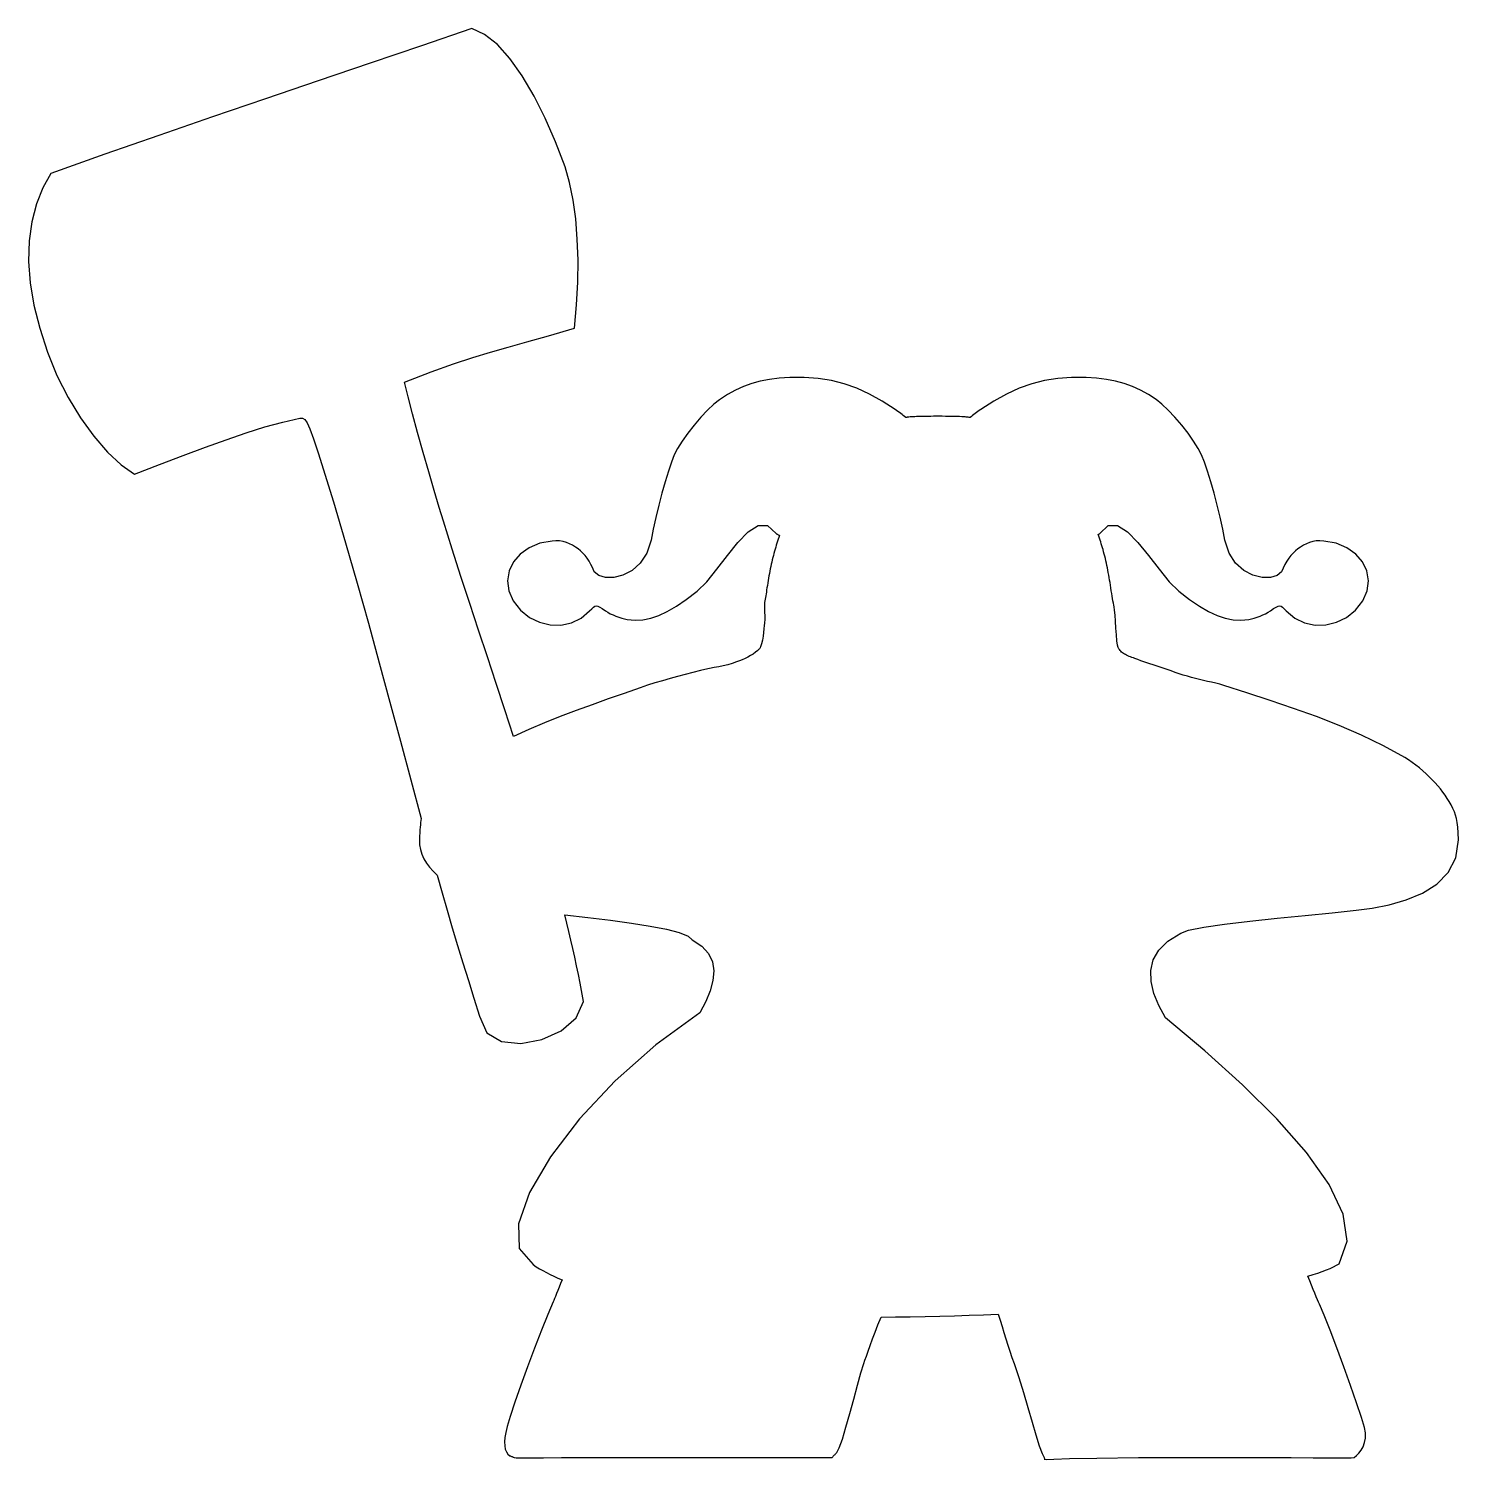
# Model space of a CAD drawing. Extents: x -63 to 169, y 0 to 232.
import ezdxf

# ---------------------------------------------------------------- set-up
doc = ezdxf.new("R2010")
doc.units = 0
doc.layers.get('0').update_dxf_attribs({"linetype": 'CONTINUOUS'})

msp = doc.modelspace()

# ---------------------------------------------------------------- linework, layer by layer
at = {"color": 7}
msp.add_lwpolyline([(8.547282, 231.664944), (0.384863, 228.88802), (-7.919933, 226.067501), (-16.348682, 223.20259), (-24.882963, 220.292485), (-33.504352, 217.336394), (-42.19443, 214.333516), (-50.934768, 211.283053), (-59.706949, 208.184208), (-61.005193, 205.855858), (-62.033883, 203.23652), (-62.774674, 200.356097), (-63.209226, 197.244496), (-63.319197, 193.931623), (-63.086245, 190.447387), (-62.49203, 186.821693), (-61.51821, 183.084448), (-60.282114, 179.206706), (-58.724464, 175.44211), (-56.908348, 171.865484), (-54.896856, 168.551654), (-52.75308, 165.575444), (-50.540108, 163.011678), (-48.321031, 160.93518), (-46.158938, 159.420776), (-42.081773, 160.972758), (-38.252445, 162.429649), (-34.650344, 163.779824), (-31.254864, 165.011656), (-28.045397, 166.113521), (-25.001333, 167.073794), (-22.102066, 167.88085), (-19.326986, 168.523063), (-18.911061, 168.480985), (-18.545097, 168.279674), (-18.166047, 167.762376), (-17.710865, 166.772339), (-17.116504, 165.152809), (-16.319918, 162.747033), (-15.258062, 159.398259), (-13.867887, 154.949731), (-11.901965, 148.295977), (-10.021319, 141.73018), (-8.209975, 135.241644), (-6.451956, 128.819664), (-4.731286, 122.453546), (-3.03199, 116.132589), (-1.338091, 109.846091), (0.366386, 103.583356), (0.309318, 103.276921), (0.259986, 102.94552), (0.217294, 102.583805), (0.180148, 102.18643), (0.147452, 101.74805), (0.118111, 101.263323), (0.09103, 100.726901), (0.065112, 100.133438), (0.095474, 99.333481), (0.230898, 98.556212), (0.465594, 97.802258), (0.793769, 97.072244), (1.209629, 96.36679), (1.707384, 95.686528), (2.281239, 95.032081), (2.925403, 94.404072), (3.736365, 91.562764), (4.558938, 88.719919), (5.394722, 85.874535), (6.245317, 83.02561), (7.112324, 80.172139), (7.997344, 77.313129), (8.901977, 74.447567), (9.827824, 71.574459), (10.977694, 68.865443), (13.367598, 67.424329), (16.504651, 67.099254), (19.895969, 67.73835), (23.048668, 69.189759), (25.469864, 71.30161), (26.666672, 73.922046), (26.146208, 76.899198), (25.853216, 78.313201), (25.554537, 79.718088), (25.250335, 81.114188), (24.940776, 82.501833), (24.626028, 83.881357), (24.306255, 85.253087), (23.981625, 86.617355), (23.652303, 87.97449), (27.39944, 87.556742), (31.029545, 87.115105), (34.434227, 86.649047), (37.505098, 86.158038), (40.133757, 85.64155), (42.211818, 85.099054), (43.630884, 84.530017), (44.282569, 83.933911), (45.858785, 82.902737), (46.942158, 81.713528), (47.576346, 80.3808), (47.804996, 78.919075), (47.671762, 77.342876), (47.220296, 75.666719), (46.494248, 73.905126), (45.537273, 72.072619), (38.395979, 66.909871), (31.798406, 61.064505), (26.009991, 54.886675), (21.296168, 48.726527), (17.922374, 42.934218), (16.154043, 37.859893), (16.256611, 33.853705), (18.495512, 31.265807), (18.993205, 30.931318), (19.517642, 30.604542), (20.068355, 30.285415), (20.644874, 29.973876), (21.24673, 29.669864), (21.873452, 29.373322), (22.524571, 29.084185), (23.199618, 28.802393), (22.955272, 28.183504), (22.72293, 27.598431), (22.505557, 27.05477), (22.306118, 26.560132), (22.127578, 26.122111), (21.9729, 25.748316), (21.84505, 25.446342), (21.746993, 25.223798), (20.87157, 23.199397), (19.835213, 20.639363), (18.710153, 17.739445), (17.568619, 14.6954), (16.48284, 11.702976), (15.525046, 8.957934), (14.767467, 6.65602), (14.282332, 4.992992), (14.068882, 4.058002), (13.932185, 3.230854), (13.872692, 2.50698), (13.89085, 1.88182), (13.987107, 1.350806), (14.161914, 0.909376), (14.415719, 0.552963), (14.748971, 0.277003), (14.830943, 0.242379), (14.912915, 0.207756), (14.994887, 0.173133), (15.076858, 0.138509), (15.15883, 0.103886), (15.240802, 0.069263), (15.322774, 0.034639), (15.404745, 0.000016), (15.729592, -0.041704), (16.582745, -0.060568), (18.041319, -0.061891), (20.182429, -0.051176), (23.083191, -0.03374), (26.820718, -0.014928), (31.472127, -0.000138), (37.114531, 0.005286), (40.850027, 0.004757), (44.585523, 0.004228), (48.321019, 0.003699), (52.056512, 0.00317), (55.792008, 0.002641), (59.527504, 0.002111), (63.263, 0.001582), (66.998496, 0.001053), (67.09313, 0.100272), (67.187761, 0.199491), (67.282392, 0.298709), (67.377025, 0.397928), (67.471656, 0.497147), (67.566289, 0.596366), (67.66092, 0.695584), (67.755554, 0.794803), (68.147412, 1.542852), (68.649232, 2.975779), (69.22827, 4.902057), (69.851779, 7.13015), (70.487014, 9.46853), (71.101237, 11.725669), (71.661695, 13.710034), (72.135649, 15.230097), (72.312647, 15.747294), (72.545073, 16.422375), (72.82972, 17.237141), (73.163386, 18.173388), (73.542862, 19.212917), (73.964944, 20.337523), (74.426427, 21.529008), (74.924109, 22.769171), (77.297365, 22.782003), (79.676036, 22.809099), (82.05759, 22.850118), (84.439491, 22.904723), (86.819201, 22.97258), (89.194188, 23.053358), (91.561916, 23.146721), (93.91985, 23.25234), (94.235043, 22.250961), (94.545476, 21.24638), (94.854388, 20.239998), (95.165009, 19.233216), (95.480567, 18.227432), (95.804298, 17.22405), (96.139432, 16.224467), (96.489201, 15.230089), (97.268084, 12.943893), (98.024549, 10.518627), (98.746131, 8.078478), (99.420358, 5.747634), (100.03476, 3.650282), (100.57687, 1.910609), (101.034216, 0.652801), (101.39433, 0.001045), (101.449596, -0.2046), (101.402526, -0.301077), (101.739442, -0.313513), (102.946651, -0.266996), (105.510468, -0.186656), (109.917207, -0.097599), (116.653179, -0.024942), (126.2047, 0.006199), (132.010439, 0.000828), (137.087748, -0.013936), (141.426103, -0.032747), (145.014977, -0.05021), (147.843847, -0.060926), (149.902183, -0.059603), (151.179465, -0.040738), (151.665163, 0.000979), (152.047639, 0.289422), (152.433785, 0.678759), (152.79677, 1.164029), (153.109777, 1.740281), (153.345979, 2.402557), (153.478554, 3.145901), (153.48067, 3.965361), (153.325519, 4.85598), (152.835349, 6.497783), (152.059744, 8.835033), (151.080849, 11.642889), (149.980817, 14.696509), (148.841794, 17.771052), (147.74593, 20.641678), (146.775372, 23.083544), (146.012269, 24.871812), (145.87681, 25.177636), (145.705116, 25.579372), (145.501416, 26.066419), (145.269943, 26.628185), (145.014922, 27.254078), (144.740586, 27.933499), (144.451163, 28.655857), (144.150885, 29.410554), (144.983431, 29.655603), (145.762216, 29.902063), (146.485637, 30.149752), (147.152094, 30.398503), (147.759982, 30.64814), (148.307701, 30.898486), (148.793643, 31.149369), (149.216209, 31.400612), (150.527423, 35.091531), (149.889631, 39.420882), (147.587148, 44.25397), (143.90428, 49.456105), (139.125334, 54.892591), (133.534622, 60.428735), (127.416452, 65.929846), (121.055136, 71.261229), (119.974207, 73.279474), (119.178912, 75.246066), (118.725517, 77.144414), (118.670282, 78.957935), (119.069478, 80.670035), (119.979364, 82.264134), (121.45621, 83.723639), (123.556277, 85.031964), (124.801782, 85.508317), (127.25984, 85.992182), (130.654267, 86.477745), (134.708888, 86.959183), (139.147522, 87.430681), (143.693989, 87.886421), (148.072108, 88.320581), (152.005703, 88.727346), (154.58329, 89.0744), (157.34106, 89.609909), (160.116293, 90.393763), (162.746273, 91.485855), (165.068275, 92.946074), (166.91958, 94.834313), (168.137465, 97.210457), (168.559214, 100.134401), (168.506059, 101.270162), (168.443884, 102.196892), (168.363525, 102.958387), (168.255813, 103.598451), (168.111578, 104.160881), (167.921655, 104.689476), (167.676876, 105.228035), (167.368073, 105.820361), (167.069808, 106.345527), (166.74785, 106.865319), (166.402386, 107.379558), (166.033599, 107.888056), (165.64168, 108.390627), (165.226813, 108.887088), (164.789184, 109.377252), (164.328981, 109.86094), (163.843746, 110.344286), (163.332537, 110.829807), (162.797811, 111.311878), (162.242025, 111.784873), (161.667635, 112.243172), (161.077099, 112.681147), (160.472875, 113.09318), (159.85742, 113.47364), (156.396799, 115.371195), (152.844858, 117.092288), (149.217368, 118.662852), (145.530092, 120.108824), (141.7988, 121.456135), (138.039256, 122.730715), (134.267232, 123.958503), (130.498488, 125.165432), (129.852968, 125.357715), (129.201244, 125.527771), (128.545144, 125.682229), (127.8865, 125.827727), (127.227148, 125.970887), (126.568915, 126.118347), (125.91364, 126.276738), (125.263149, 126.452691), (124.604297, 126.649356), (123.948619, 126.856344), (123.295432, 127.071408), (122.644049, 127.292293), (121.99378, 127.51675), (121.343939, 127.742524), (120.69384, 127.967364), (120.042795, 128.189019), (119.544013, 128.355008), (119.044417, 128.518767), (118.544587, 128.681895), (118.045099, 128.845987), (117.546534, 129.012643), (117.049471, 129.183461), (116.554486, 129.360038), (116.06216, 129.543977), (115.845207, 129.626267), (115.622259, 129.710267), (115.397397, 129.796156), (115.174708, 129.884112), (114.958274, 129.974314), (114.752176, 130.066944), (114.560499, 130.162184), (114.387327, 130.260212), (114.22982, 130.362344), (114.08204, 130.470394), (113.943446, 130.5853), (113.813493, 130.707993), (113.691644, 130.839406), (113.577358, 130.980471), (113.47009, 131.13212), (113.3693, 131.295291), (113.274457, 131.675542), (113.185012, 132.404025), (113.100428, 133.370061), (113.020166, 134.46297), (112.943691, 135.572069), (112.870465, 136.586682), (112.799951, 137.396125), (112.731614, 137.889721), (112.664915, 138.198627), (112.599304, 138.528409), (112.534235, 138.879995), (112.469179, 139.254317), (112.403597, 139.652304), (112.336949, 140.074883), (112.268699, 140.522986), (112.198312, 140.99754), (112.1345, 141.423496), (112.068912, 141.843702), (112.001486, 142.258277), (111.932152, 142.667329), (111.860855, 143.070972), (111.787525, 143.469318), (111.712103, 143.862481), (111.634522, 144.250572), (111.554742, 144.6337), (111.472706, 145.011977), (111.388362, 145.385521), (111.301655, 145.754448), (111.212536, 146.118873), (111.12095, 146.478915), (111.026848, 146.834688), (110.930172, 147.18631), (110.839267, 147.504747), (110.746001, 147.819769), (110.65037, 148.131499), (110.552363, 148.44006), (110.451975, 148.745576), (110.349192, 149.048168), (110.244012, 149.34796), (110.136422, 149.645075), (110.170691, 149.665016), (110.205182, 149.685463), (110.239914, 149.706424), (110.274892, 149.727908), (110.310134, 149.749921), (110.345647, 149.772472), (110.381445, 149.79557), (110.417542, 149.819223), (111.780469, 151.111845), (113.291248, 151.09847), (114.909696, 150.08006), (116.595629, 148.357576), (118.308867, 146.231981), (120.009222, 144.004238), (121.656515, 141.975308), (123.210559, 140.446154), (124.973269, 139.11026), (126.577541, 138.017269), (128.053386, 137.155105), (129.430818, 136.511702), (130.739847, 136.074978), (132.010484, 135.832861), (133.272745, 135.773279), (134.556638, 135.884158), (134.987343, 135.964388), (135.443868, 136.080132), (135.914469, 136.22678), (136.387402, 136.399728), (136.850917, 136.594366), (137.293277, 136.806091), (137.70273, 137.030293), (138.067535, 137.262367), (138.590148, 137.620685), (138.995407, 137.876558), (139.313389, 138.029908), (139.574165, 138.080663), (139.807813, 138.028741), (140.044401, 137.874071), (140.314009, 137.61657), (140.646704, 137.256168), (142.031501, 136.07886), (143.613733, 135.315793), (145.31815, 134.957098), (147.069499, 134.992891), (148.792534, 135.4133), (150.412001, 136.208447), (151.852649, 137.36846), (153.039231, 138.883459), (153.754974, 140.517226), (153.95823, 142.156841), (153.690358, 143.738842), (152.992715, 145.199767), (151.906659, 146.476155), (150.473551, 147.504546), (148.734746, 148.221477), (146.731605, 148.563487), (146.101034, 148.621493), (145.50829, 148.598178), (144.949072, 148.503382), (144.419088, 148.346943), (143.914038, 148.138702), (143.429623, 147.888496), (142.961543, 147.606165), (142.505508, 147.301548), (142.122764, 146.986937), (141.751397, 146.633554), (141.393795, 146.239299), (141.052344, 145.802068), (140.729439, 145.31976), (140.427459, 144.790275), (140.1488, 144.211509), (139.895845, 143.581362), (139.175687, 142.980468), (138.073051, 142.67395), (136.717607, 142.692574), (135.23902, 143.067109), (133.766958, 143.828322), (132.431087, 145.00698), (131.361075, 146.633852), (130.686589, 148.739703), (130.339201, 150.518096), (129.916836, 152.426621), (129.439279, 154.392772), (128.926321, 156.344044), (128.397752, 158.207932), (127.873364, 159.911929), (127.372942, 161.38353), (126.916276, 162.550229), (126.380156, 163.594907), (125.626308, 164.792572), (124.708818, 166.077393), (123.681769, 167.383538), (122.599239, 168.645176), (121.515318, 169.796473), (120.484083, 170.771599), (119.559621, 171.504721), (118.277937, 172.333758), (116.998907, 173.040189), (115.701075, 173.630769), (114.362985, 174.11225), (112.963183, 174.491389), (111.480207, 174.774937), (109.892606, 174.96965), (108.178918, 175.082281), (105.828199, 175.098341), (103.591927, 174.941069), (101.443513, 174.6024), (99.356358, 174.074269), (97.303871, 173.348613), (95.25946, 172.417367), (93.19653, 171.272468), (91.088489, 169.905851), (90.861489, 169.747028), (90.638181, 169.587326), (90.418508, 169.426886), (90.20242, 169.265851), (89.989862, 169.104362), (89.78078, 168.942561), (89.575122, 168.78059), (89.372832, 168.618591), (89.213611, 168.636396), (89.051956, 168.653151), (88.887671, 168.668866), (88.720563, 168.683555), (88.550431, 168.697229), (88.377081, 168.7099), (88.200318, 168.72158), (88.019944, 168.732279), (87.628445, 168.751853), (87.219328, 168.767825), (86.791123, 168.780501), (86.342353, 168.790187), (85.871553, 168.796228), (85.377234, 168.800851), (84.857931, 168.803401), (84.312167, 168.804183), (83.848337, 168.803961), (83.409666, 168.803195), (82.994939, 168.801738), (82.60294, 168.799439), (82.232455, 168.796151), (81.882271, 168.791725), (81.551169, 168.786011), (81.237937, 168.778861), (80.941365, 168.770128), (80.660227, 168.759668), (80.393315, 168.747341), (80.139416, 168.733005), (79.897325, 168.716521), (79.665827, 168.697748), (79.44372, 168.676545), (79.229789, 168.652771), (79.193334, 168.648308), (79.157248, 168.64369), (79.121468, 168.638939), (79.085935, 168.63408), (79.050586, 168.629135), (79.015365, 168.624126), (78.980207, 168.619078), (78.945052, 168.614013), (78.742249, 168.776467), (78.536004, 168.938892), (78.326284, 169.101147), (78.113051, 169.26309), (77.896265, 169.424577), (77.675891, 169.585468), (77.451892, 169.74562), (77.224226, 169.904891), (75.116185, 171.271507), (73.053255, 172.416406), (71.008843, 173.347652), (68.956357, 174.073308), (66.869202, 174.601439), (64.720787, 174.940108), (62.484516, 175.09738), (60.133796, 175.08132), (58.420132, 174.968689), (56.83259, 174.773976), (55.349698, 174.490427), (53.949989, 174.111289), (52.611996, 173.629807), (51.314247, 173.039227), (50.035275, 172.332797), (48.753612, 171.503761), (47.829126, 170.770639), (46.797833, 169.795513), (45.713827, 168.644215), (44.631205, 167.382578), (43.604061, 166.076432), (42.686489, 164.791611), (41.932582, 163.593946), (41.396438, 162.549268), (40.939776, 161.382569), (40.439353, 159.910968), (39.914962, 158.20697), (39.386394, 156.343083), (38.873435, 154.391811), (38.395878, 152.42566), (37.973513, 150.517135), (37.626126, 148.738742), (36.95164, 146.63289), (35.881627, 145.006019), (34.545757, 143.82736), (33.073695, 143.066147), (31.595108, 142.691612), (30.239663, 142.672988), (29.137028, 142.979506), (28.416869, 143.580401), (28.163938, 144.210548), (27.885334, 144.789314), (27.583442, 145.318799), (27.260629, 145.801106), (26.919277, 146.238337), (26.561759, 146.632593), (26.190449, 146.985976), (25.807727, 147.300587), (25.351668, 147.605204), (24.883532, 147.887534), (24.399033, 148.13774), (23.893887, 148.345981), (23.363807, 148.50242), (22.804508, 148.597216), (22.211705, 148.620531), (21.581112, 148.562526), (19.577992, 148.220515), (17.839246, 147.503584), (16.406221, 146.475194), (15.320262, 145.198806), (14.622714, 143.737881), (14.354925, 142.15588), (14.558239, 140.516265), (15.274003, 138.882498), (16.460562, 137.367499), (17.901152, 136.207486), (19.520536, 135.412336), (21.243474, 134.991929), (22.994729, 134.956136), (24.699063, 135.314832), (26.281236, 136.077898), (27.666011, 137.255207), (27.99873, 137.615609), (28.268396, 137.873109), (28.505068, 138.02778), (28.738809, 138.079701), (28.99968, 138.028946), (29.317746, 137.875597), (29.723064, 137.619723), (30.245698, 137.261406), (30.610482, 137.029332), (31.019877, 136.805129), (31.462152, 136.593405), (31.925575, 136.398766), (32.398412, 136.225819), (32.868928, 136.079171), (33.325395, 135.963426), (33.756079, 135.883197), (35.039972, 135.772318), (36.30223, 135.831902), (37.572871, 136.074017), (38.881897, 136.510741), (40.259328, 137.154147), (41.735174, 138.016307), (43.339446, 139.109298), (45.102156, 140.445193), (46.656202, 141.974347), (48.303492, 144.003276), (50.00385, 146.231019), (51.717086, 148.356614), (53.403021, 150.079098), (55.021469, 151.097509), (56.532248, 151.110884), (57.895175, 149.818262), (57.971264, 149.768862), (58.046123, 149.721943), (58.119796, 149.677462), (58.192326, 149.635376), (58.263758, 149.595642), (58.334132, 149.558216), (58.403493, 149.523055), (58.471882, 149.490117), (58.360249, 149.179777), (58.251175, 148.866781), (58.14464, 148.551048), (58.040638, 148.232498), (57.939157, 147.911049), (57.840184, 147.586623), (57.743704, 147.259139), (57.649711, 146.928516), (57.555778, 146.585867), (57.464341, 146.239816), (57.375361, 145.890286), (57.2888, 145.537205), (57.204626, 145.180496), (57.122796, 144.820086), (57.043278, 144.4559), (56.966033, 144.087862), (56.891021, 143.715913), (56.818223, 143.339986), (56.747606, 142.960006), (56.679134, 142.575893), (56.612774, 142.187571), (56.548491, 141.794964), (56.486248, 141.397991), (56.426013, 140.996578), (56.374419, 140.647519), (56.32446, 140.3148), (56.276012, 139.997956), (56.228943, 139.696516), (56.183125, 139.410017), (56.138426, 139.137991), (56.09472, 138.879967), (56.051876, 138.635481), (56.023682, 138.334423), (56.018867, 137.932002), (56.029714, 137.46574), (56.048526, 136.973152), (56.06755, 136.491761), (56.079086, 136.059083), (56.075382, 135.712635), (56.048749, 135.489938), (56.011003, 135.253344), (55.97439, 134.864891), (55.931779, 134.36163), (55.876031, 133.780608), (55.800014, 133.158874), (55.696599, 132.533478), (55.558645, 131.941473), (55.379022, 131.419902), (55.341004, 131.338839), (55.297578, 131.260134), (55.249191, 131.183992), (55.19629, 131.110615), (55.139331, 131.040212), (55.078754, 130.972984), (55.015014, 130.909138), (54.948558, 130.848879), (54.566952, 130.542494), (54.165542, 130.261602), (53.74731, 130.003752), (53.315251, 129.7665), (52.872346, 129.547404), (52.421586, 129.344013), (51.965961, 129.153884), (51.508456, 128.974573), (50.796317, 128.729997), (50.071467, 128.52744), (49.337092, 128.356178), (48.596381, 128.205479), (47.852518, 128.064618), (47.108687, 127.922867), (46.368081, 127.769496), (45.633881, 127.593779), (44.401978, 127.27277), (43.17006, 126.950095), (41.939363, 126.622266), (40.711123, 126.285792), (39.486573, 125.93718), (38.266944, 125.572939), (37.053475, 125.189581), (35.847398, 124.783615), (33.25209, 123.880881), (30.654847, 122.97196), (28.060751, 122.048091), (25.474882, 121.100507), (22.902323, 120.12045), (20.348156, 119.099154), (17.81746, 118.027856), (15.315318, 116.897791), (13.919899, 121.199813), (12.507159, 125.497795), (11.08199, 129.802123), (9.649279, 134.123185), (8.213917, 138.471368), (6.780819, 142.857053), (5.354824, 147.29063), (3.940845, 151.782483), (3.256802, 154.044478), (2.452555, 156.760143), (1.573853, 159.782116), (0.666445, 162.963033), (-0.223919, 166.155534), (-1.05149, 169.212255), (-1.77052, 171.985834), (-2.335258, 174.32891), (1.989424, 176.02029), (5.595567, 177.327876), (8.716487, 178.358629), (11.585499, 179.219512), (14.43592, 180.017485), (17.501066, 180.859511), (21.014253, 181.852551), (25.208797, 183.103568), (25.548633, 186.857501), (25.739651, 190.537076), (25.780278, 194.110452), (25.66894, 197.545788), (25.404062, 200.811244), (24.984072, 203.874981), (24.407395, 206.705155), (23.672457, 209.269931), (22.154331, 213.283038), (20.475894, 217.134593), (18.664086, 220.731985), (16.745842, 223.982595), (14.748103, 226.793811), (12.697804, 229.073017), (10.621885, 230.727599)], close=True, dxfattribs=at)

doc.saveas('drawing.dxf')
